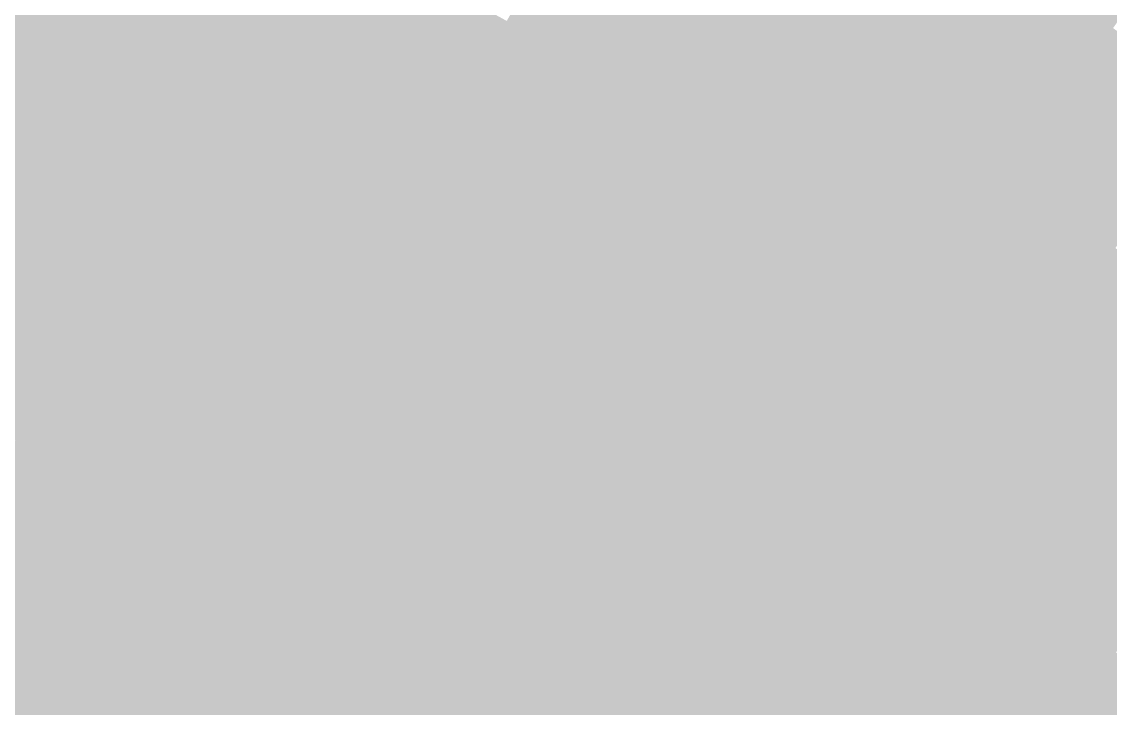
# Model space of a CAD drawing. Header units: inches. Extents: x -266 to 784, y -170 to 213.
# Drawn here: x 57.28 to 88.02, y 105.87 to 125.27 of the extents above; entities that cross this region are included whole.
import ezdxf

# ---------------------------------------------------------------- set-up
doc = ezdxf.new("R2010")
doc.units = ezdxf.units.IN
doc.header["$MEASUREMENT"] = 0

msp = doc.modelspace()

# ---------------------------------------------------------------- linework, layer by layer
at = {"color": 37, "true_color": 0x656532}
msp.add_solid([(71.963136, 127.032701), (72.456034, 127.902788), (75.059001, 125.228377), (75.573103, 126.086106)], dxfattribs=at)
at = {"color": 49, "true_color": 0x484423}
msp.add_solid([(85.002246, 127.214851), (85.557816, 128.04632), (88.098653, 125.090476), (88.674461, 125.908061)], dxfattribs=at)
at = {"color": 67, "true_color": 0x74763b}
msp.add_solid([(63.844809, 126.837851), (64.29442, 127.731075), (66.938337, 125.23282), (67.409733, 126.114741)], dxfattribs=at)
at = {"color": 59, "true_color": 0x5d5b2e}
msp.add_solid([(76.087206, 126.943834), (76.601309, 127.801563), (79.179648, 125.038328), (79.714645, 125.883181)], dxfattribs=at)
at = {"color": 59, "true_color": 0x54522a}
msp.add_solid([(80.249643, 126.728035), (80.784641, 127.572888), (83.335535, 124.720442), (83.891105, 125.551911)], dxfattribs=at)
at = {"color": 57, "true_color": 0x7b7f3f}
msp.add_solid([(59.857713, 126.558501), (60.285268, 127.46249), (62.945586, 125.051402), (63.395197, 125.944626)], dxfattribs=at)
at = {"color": 57, "true_color": 0x828843}
msp.add_solid([(55.923301, 126.160946), (56.328543, 127.075156), (59.002603, 124.750522), (59.430158, 125.654512)], dxfattribs=at)
at = {"color": 67, "true_color": 0x717239}
msp.add_solid([(67.409733, 126.114741), (67.88113, 126.996662), (70.484441, 124.42244), (70.97734, 125.292527)], dxfattribs=at)
at = {"color": 47, "true_color": 0x6a6934}
msp.add_solid([(71.470238, 126.162614), (71.963136, 127.032701), (74.544898, 124.370648), (75.059001, 125.228377)], dxfattribs=at)
at = {"color": 59, "true_color": 0x615f30}
msp.add_solid([(75.573103, 126.086106), (76.087206, 126.943834), (78.64465, 124.193474), (79.179648, 125.038328)], dxfattribs=at)
at = {"color": 59, "true_color": 0x4c4825}
for points in [[(84.446675, 126.383381), (85.002246, 127.214851), (87.522845, 124.272892), (88.098653, 125.090476)], [(87.522845, 124.272892), (88.098653, 125.090476), (90.546294, 122.087545), (91.141994, 122.890752)]]:
    msp.add_solid(points, dxfattribs=at)
at = {"color": 57, "true_color": 0x787b3d}
msp.add_solid([(63.395197, 125.944626), (63.844809, 126.837851), (66.46694, 124.350898), (66.938337, 125.23282)], dxfattribs=at)
at = {"color": 59, "true_color": 0x59562c}
msp.add_solid([(79.714645, 125.883181), (80.249643, 126.728035), (82.779965, 123.888972), (83.335535, 124.720442)], dxfattribs=at)
at = {"color": 57, "true_color": 0x7f8341}
msp.add_solid([(59.430158, 125.654512), (59.857713, 126.558501), (62.495975, 124.158178), (62.945586, 125.051402)], dxfattribs=at)
at = {"color": 59, "true_color": 0x504d28}
msp.add_solid([(83.891105, 125.551911), (84.446675, 126.383381), (86.947037, 123.455307), (87.522845, 124.272892)], dxfattribs=at)
at = {"color": 65, "true_color": 0x868c45}
msp.add_solid([(55.51806, 125.246737), (55.923301, 126.160946), (58.575048, 123.846533), (59.002603, 124.750522)], dxfattribs=at)
at = {"color": 47, "true_color": 0x76763b}
for points in [[(66.938337, 125.23282), (67.409733, 126.114741), (69.991543, 123.552353), (70.484441, 124.42244)], [(69.991543, 123.552353), (70.484441, 124.42244), (73.00259, 121.797463), (73.516692, 122.655191)]]:
    msp.add_solid(points, dxfattribs=at)
at = {"color": 47, "true_color": 0x6e6d36}
msp.add_solid([(70.97734, 125.292527), (71.470238, 126.162614), (74.030795, 123.51292), (74.544898, 124.370648)], dxfattribs=at)
at = {"color": 37, "true_color": 0x656332}
msp.add_solid([(75.059001, 125.228377), (75.573103, 126.086106), (78.109653, 123.348621), (78.64465, 124.193474)], dxfattribs=at)
at = {"color": 57, "true_color": 0x7c7f3f}
msp.add_solid([(62.945586, 125.051402), (63.395197, 125.944626), (65.995543, 123.468977), (66.46694, 124.350898)], dxfattribs=at)
at = {"color": 59, "true_color": 0x5d5a2e}
msp.add_solid([(79.179648, 125.038328), (79.714645, 125.883181), (82.224394, 123.057503), (82.779965, 123.888972)], dxfattribs=at)
at = {"color": 57, "true_color": 0x838843}
msp.add_solid([(59.002603, 124.750522), (59.430158, 125.654512), (62.046363, 123.264954), (62.495975, 124.158178)], dxfattribs=at)
at = {"color": 59, "true_color": 0x54512a}
msp.add_solid([(83.335535, 124.720442), (83.891105, 125.551911), (86.371229, 122.637722), (86.947037, 123.455307)], dxfattribs=at)
at = {"color": 65, "true_color": 0x8a9048}
msp.add_solid([(55.112819, 124.332527), (55.51806, 125.246737), (58.147493, 122.942544), (58.575048, 123.846533)], dxfattribs=at)
at = {"color": 57, "true_color": 0x7a7b3d}
msp.add_solid([(66.46694, 124.350898), (66.938337, 125.23282), (69.498645, 122.682266), (69.991543, 123.552353)], dxfattribs=at)
at = {"color": 47, "true_color": 0x727139}
msp.add_solid([(70.484441, 124.42244), (70.97734, 125.292527), (73.516692, 122.655191), (74.030795, 123.51292)], dxfattribs=at)
at = {"color": 47, "true_color": 0x6a6834}
msp.add_solid([(74.544898, 124.370648), (75.059001, 125.228377), (77.574655, 122.503767), (78.109653, 123.348621)], dxfattribs=at)
at = {"color": 57, "true_color": 0x818341}
msp.add_solid([(62.495975, 124.158178), (62.945586, 125.051402), (65.524146, 122.587056), (65.995543, 123.468977)], dxfattribs=at)
at = {"color": 59, "true_color": 0x615e30}
msp.add_solid([(78.64465, 124.193474), (79.179648, 125.038328), (81.668824, 122.226033), (82.224394, 123.057503)], dxfattribs=at)
at = {"color": 65, "true_color": 0x878c45}
msp.add_solid([(58.575048, 123.846533), (59.002603, 124.750522), (61.596752, 122.371729), (62.046363, 123.264954)], dxfattribs=at)
at = {"color": 59, "true_color": 0x59552c}
msp.add_solid([(82.779965, 123.888972), (83.335535, 124.720442), (85.795421, 121.820137), (86.371229, 122.637722)], dxfattribs=at)
at = {"color": 65, "true_color": 0x8e944a}
msp.add_solid([(54.707577, 123.418317), (55.112819, 124.332527), (57.719938, 122.038555), (58.147493, 122.942544)], dxfattribs=at)
at = {"color": 57, "true_color": 0x7e7f3f}
msp.add_solid([(65.995543, 123.468977), (66.46694, 124.350898), (69.005747, 121.812179), (69.498645, 122.682266)], dxfattribs=at)
at = {"color": 47, "true_color": 0x6e6c36}
msp.add_solid([(74.030795, 123.51292), (74.544898, 124.370648), (77.039657, 121.658913), (77.574655, 122.503767)], dxfattribs=at)
at = {"color": 37, "true_color": 0x656232}
msp.add_solid([(78.109653, 123.348621), (78.64465, 124.193474), (81.113254, 121.394563), (81.668824, 122.226033)], dxfattribs=at)
at = {"color": 59, "true_color": 0x504c28}
msp.add_solid([(86.947037, 123.455307), (87.522845, 124.272892), (89.950595, 121.284337), (90.546294, 122.087545)], dxfattribs=at)
at = {"color": 57, "true_color": 0x858843}
msp.add_solid([(62.046363, 123.264954), (62.495975, 124.158178), (65.05275, 121.705134), (65.524146, 122.587056)], dxfattribs=at)
at = {"color": 59, "true_color": 0x5d592e}
msp.add_solid([(82.224394, 123.057503), (82.779965, 123.888972), (85.219612, 121.002552), (85.795421, 121.820137)], dxfattribs=at)
at = {"color": 65, "true_color": 0x8c9048}
msp.add_solid([(58.147493, 122.942544), (58.575048, 123.846533), (61.147141, 121.478505), (61.596752, 122.371729)], dxfattribs=at)
at = {"color": 55, "true_color": 0x92994c}
msp.add_solid([(54.302336, 122.504107), (54.707577, 123.418317), (57.292383, 121.134565), (57.719938, 122.038555)], dxfattribs=at)
at = {"color": 65, "true_color": 0x898c45}
msp.add_solid([(61.596752, 122.371729), (62.046363, 123.264954), (64.581353, 120.823213), (65.05275, 121.705134)], dxfattribs=at)
at = {"color": 57, "true_color": 0x828341}
msp.add_solid([(65.524146, 122.587056), (65.995543, 123.468977), (68.512849, 120.942092), (69.005747, 121.812179)], dxfattribs=at)
at = {"color": 57, "true_color": 0x7b7a3d}
msp.add_solid([(69.498645, 122.682266), (69.991543, 123.552353), (72.488487, 120.939734), (73.00259, 121.797463)], dxfattribs=at)
at = {"color": 47, "true_color": 0x727039}
msp.add_solid([(73.516692, 122.655191), (74.030795, 123.51292), (76.50466, 120.81406), (77.039657, 121.658913)], dxfattribs=at)
at = {"color": 37, "true_color": 0x6a6634}
msp.add_solid([(77.574655, 122.503767), (78.109653, 123.348621), (80.557684, 120.563094), (81.113254, 121.394563)], dxfattribs=at)
at = {"color": 59, "true_color": 0x54502a}
msp.add_solid([(86.371229, 122.637722), (86.947037, 123.455307), (89.354896, 120.48113), (89.950595, 121.284337)], dxfattribs=at)
at = {"color": 59, "true_color": 0x615d30}
msp.add_solid([(81.668824, 122.226033), (82.224394, 123.057503), (84.643804, 120.184968), (85.219612, 121.002552)], dxfattribs=at)
at = {"color": 55, "true_color": 0x90944a}
msp.add_solid([(57.719938, 122.038555), (58.147493, 122.942544), (60.69753, 120.585281), (61.147141, 121.478505)], dxfattribs=at)
at = {"color": 57, "true_color": 0x7f7e3f}
msp.add_solid([(69.005747, 121.812179), (69.498645, 122.682266), (71.974384, 120.082005), (72.488487, 120.939734)], dxfattribs=at)
at = {"color": 47, "true_color": 0x76743b}
msp.add_solid([(73.00259, 121.797463), (73.516692, 122.655191), (75.969662, 119.969206), (76.50466, 120.81406)], dxfattribs=at)
at = {"color": 55, "true_color": 0x969d4e}
msp.add_solid([(53.897095, 121.589898), (54.302336, 122.504107), (56.864827, 120.230576), (57.292383, 121.134565)], dxfattribs=at)
at = {"color": 65, "true_color": 0x8d9048}
msp.add_solid([(61.147141, 121.478505), (61.596752, 122.371729), (64.109956, 119.941292), (64.581353, 120.823213)], dxfattribs=at)
at = {"color": 57, "true_color": 0x868843}
msp.add_solid([(65.05275, 121.705134), (65.524146, 122.587056), (68.019951, 120.072005), (68.512849, 120.942092)], dxfattribs=at)
at = {"color": 47, "true_color": 0x6e6a36}
msp.add_solid([(77.039657, 121.658913), (77.574655, 122.503767), (80.002114, 119.731624), (80.557684, 120.563094)], dxfattribs=at)
at = {"color": 59, "true_color": 0x59542c}
msp.add_solid([(85.795421, 121.820137), (86.371229, 122.637722), (88.759196, 119.677922), (89.354896, 120.48113)], dxfattribs=at)
at = {"color": 55, "true_color": 0x94994c}
msp.add_solid([(57.292383, 121.134565), (57.719938, 122.038555), (60.247918, 119.692056), (60.69753, 120.585281)], dxfattribs=at)
at = {"color": 37, "true_color": 0x656132}
msp.add_solid([(81.113254, 121.394563), (81.668824, 122.226033), (84.067996, 119.367383), (84.643804, 120.184968)], dxfattribs=at)
at = {"color": 57, "true_color": 0x838241}
msp.add_solid([(68.512849, 120.942092), (69.005747, 121.812179), (71.460281, 119.224277), (71.974384, 120.082005)], dxfattribs=at)
at = {"color": 57, "true_color": 0x7b783d}
msp.add_solid([(72.488487, 120.939734), (73.00259, 121.797463), (75.434664, 119.124353), (75.969662, 119.969206)], dxfattribs=at)
at = {"color": 59, "true_color": 0x5d582e}
msp.add_solid([(85.219612, 121.002552), (85.795421, 121.820137), (88.163497, 118.874715), (88.759196, 119.677922)], dxfattribs=at)
at = {"color": 55, "true_color": 0x91944a}
msp.add_solid([(60.69753, 120.585281), (61.147141, 121.478505), (63.638559, 119.059371), (64.109956, 119.941292)], dxfattribs=at)
at = {"color": 65, "true_color": 0x8b8c45}
msp.add_solid([(64.581353, 120.823213), (65.05275, 121.705134), (67.527052, 119.201918), (68.019951, 120.072005)], dxfattribs=at)
at = {"color": 47, "true_color": 0x726f39}
msp.add_solid([(76.50466, 120.81406), (77.039657, 121.658913), (79.446543, 118.900155), (80.002114, 119.731624)], dxfattribs=at)
at = {"color": 55, "true_color": 0x989d4e}
msp.add_solid([(56.864827, 120.230576), (57.292383, 121.134565), (59.798307, 118.798832), (60.247918, 119.692056)], dxfattribs=at)
at = {"color": 37, "true_color": 0x6a6534}
msp.add_solid([(80.557684, 120.563094), (81.113254, 121.394563), (83.492188, 118.549798), (84.067996, 119.367383)], dxfattribs=at)
at = {"color": 55, "true_color": 0x8f9048}
msp.add_solid([(64.109956, 119.941292), (64.581353, 120.823213), (67.034154, 118.331831), (67.527052, 119.201918)], dxfattribs=at)
at = {"color": 57, "true_color": 0x888643}
msp.add_solid([(68.019951, 120.072005), (68.512849, 120.942092), (70.946179, 118.366548), (71.460281, 119.224277)], dxfattribs=at)
at = {"color": 57, "true_color": 0x7f7c3f}
msp.add_solid([(71.974384, 120.082005), (72.488487, 120.939734), (74.899667, 118.279499), (75.434664, 119.124353)], dxfattribs=at)
at = {"color": 47, "true_color": 0x76733b}
msp.add_solid([(75.969662, 119.969206), (76.50466, 120.81406), (78.890973, 118.068685), (79.446543, 118.900155)], dxfattribs=at)
at = {"color": 59, "true_color": 0x615c30}
msp.add_solid([(84.643804, 120.184968), (85.219612, 121.002552), (87.567798, 118.071507), (88.163497, 118.874715)], dxfattribs=at)
at = {"color": 55, "true_color": 0x96994c}
msp.add_solid([(60.247918, 119.692056), (60.69753, 120.585281), (63.167163, 118.177449), (63.638559, 119.059371)], dxfattribs=at)
at = {"color": 47, "true_color": 0x6e6936}
msp.add_solid([(80.002114, 119.731624), (80.557684, 120.563094), (82.91638, 117.732213), (83.492188, 118.549798)], dxfattribs=at)
at = {"color": 55, "true_color": 0x9ca150}
msp.add_solid([(56.437272, 119.326587), (56.864827, 120.230576), (59.348696, 117.905608), (59.798307, 118.798832)], dxfattribs=at)
at = {"color": 37, "true_color": 0x656032}
msp.add_solid([(84.067996, 119.367383), (84.643804, 120.184968), (86.972098, 117.2683), (87.567798, 118.071507)], dxfattribs=at)
at = {"color": 55, "true_color": 0x93944a}
msp.add_solid([(63.638559, 119.059371), (64.109956, 119.941292), (66.541256, 117.461744), (67.034154, 118.331831)], dxfattribs=at)
at = {"color": 45, "true_color": 0x8c8b45}
msp.add_solid([(67.527052, 119.201918), (68.019951, 120.072005), (70.432076, 117.50882), (70.946179, 118.366548)], dxfattribs=at)
at = {"color": 57, "true_color": 0x838141}
msp.add_solid([(71.460281, 119.224277), (71.974384, 120.082005), (74.364669, 117.434646), (74.899667, 118.279499)], dxfattribs=at)
at = {"color": 47, "true_color": 0x7b773d}
msp.add_solid([(75.434664, 119.124353), (75.969662, 119.969206), (78.335403, 117.237215), (78.890973, 118.068685)], dxfattribs=at)
at = {"color": 55, "true_color": 0x9a9d4e}
msp.add_solid([(59.798307, 118.798832), (60.247918, 119.692056), (62.695766, 117.295528), (63.167163, 118.177449)], dxfattribs=at)
at = {"color": 47, "true_color": 0x726d39}
msp.add_solid([(79.446543, 118.900155), (80.002114, 119.731624), (82.340571, 116.914628), (82.91638, 117.732213)], dxfattribs=at)
at = {"color": 55, "true_color": 0xa0a552}
msp.add_solid([(56.009717, 118.422597), (56.437272, 119.326587), (58.899084, 117.012383), (59.348696, 117.905608)], dxfattribs=at)
at = {"color": 37, "true_color": 0x6a6434}
msp.add_solid([(83.492188, 118.549798), (84.067996, 119.367383), (86.376399, 116.465092), (86.972098, 117.2683)], dxfattribs=at)
at = {"color": 55, "true_color": 0x97994c}
msp.add_solid([(63.167163, 118.177449), (63.638559, 119.059371), (66.048358, 116.591657), (66.541256, 117.461744)], dxfattribs=at)
at = {"color": 45, "true_color": 0x908f48}
msp.add_solid([(67.034154, 118.331831), (67.527052, 119.201918), (69.917973, 116.651091), (70.432076, 117.50882)], dxfattribs=at)
at = {"color": 57, "true_color": 0x888543}
msp.add_solid([(70.946179, 118.366548), (71.460281, 119.224277), (73.829672, 116.589792), (74.364669, 117.434646)], dxfattribs=at)
at = {"color": 57, "true_color": 0x7f7b3f}
msp.add_solid([(74.899667, 118.279499), (75.434664, 119.124353), (77.779833, 116.405746), (78.335403, 117.237215)], dxfattribs=at)
at = {"color": 55, "true_color": 0x9ea150}
msp.add_solid([(59.348696, 117.905608), (59.798307, 118.798832), (62.224369, 116.413607), (62.695766, 117.295528)], dxfattribs=at)
at = {"color": 47, "true_color": 0x76713b}
msp.add_solid([(78.890973, 118.068685), (79.446543, 118.900155), (81.764763, 116.097043), (82.340571, 116.914628)], dxfattribs=at)
at = {"color": 59, "true_color": 0x615b30}
msp.add_solid([(87.567798, 118.071507), (88.163497, 118.874715), (90.439044, 115.886925), (91.054275, 116.675271)], dxfattribs=at)
at = {"color": 55, "true_color": 0xa4aa54}
msp.add_solid([(55.582162, 117.518608), (56.009717, 118.422597), (58.449473, 116.119159), (58.899084, 117.012383)], dxfattribs=at)
at = {"color": 45, "true_color": 0x8c8945}
msp.add_solid([(70.432076, 117.50882), (70.946179, 118.366548), (73.294674, 115.744938), (73.829672, 116.589792)], dxfattribs=at)
at = {"color": 47, "true_color": 0x6e6836}
msp.add_solid([(82.91638, 117.732213), (83.492188, 118.549798), (85.7807, 115.661885), (86.376399, 116.465092)], dxfattribs=at)
at = {"color": 55, "true_color": 0x9c9d4e}
msp.add_solid([(62.695766, 117.295528), (63.167163, 118.177449), (65.55546, 115.72157), (66.048358, 116.591657)], dxfattribs=at)
at = {"color": 55, "true_color": 0x94934a}
msp.add_solid([(66.541256, 117.461744), (67.034154, 118.331831), (69.40387, 115.793362), (69.917973, 116.651091)], dxfattribs=at)
at = {"color": 57, "true_color": 0x837f41}
msp.add_solid([(74.364669, 117.434646), (74.899667, 118.279499), (77.224262, 115.574276), (77.779833, 116.405746)], dxfattribs=at)
at = {"color": 47, "true_color": 0x7b753d}
msp.add_solid([(78.335403, 117.237215), (78.890973, 118.068685), (81.188955, 115.279459), (81.764763, 116.097043)], dxfattribs=at)
at = {"color": 37, "true_color": 0x655f32}
msp.add_solid([(86.972098, 117.2683), (87.567798, 118.071507), (89.823812, 115.098578), (90.439044, 115.886925)], dxfattribs=at)
at = {"color": 55, "true_color": 0xa2a552}
msp.add_solid([(58.899084, 117.012383), (59.348696, 117.905608), (61.752973, 115.531686), (62.224369, 116.413607)], dxfattribs=at)
at = {"color": 47, "true_color": 0x726c39}
msp.add_solid([(82.340571, 116.914628), (82.91638, 117.732213), (85.185001, 114.858677), (85.7807, 115.661885)], dxfattribs=at)
at = {"color": 55, "true_color": 0xa8ae56}
msp.add_solid([(55.154607, 116.614619), (55.582162, 117.518608), (57.999862, 115.225935), (58.449473, 116.119159)], dxfattribs=at)
at = {"color": 55, "true_color": 0x99974c}
msp.add_solid([(66.048358, 116.591657), (66.541256, 117.461744), (68.889768, 114.935634), (69.40387, 115.793362)], dxfattribs=at)
at = {"color": 45, "true_color": 0x908d48}
msp.add_solid([(69.917973, 116.651091), (70.432076, 117.50882), (72.759676, 114.900085), (73.294674, 115.744938)], dxfattribs=at)
at = {"color": 57, "true_color": 0x888343}
msp.add_solid([(73.829672, 116.589792), (74.364669, 117.434646), (76.668692, 114.742806), (77.224262, 115.574276)], dxfattribs=at)
at = {"color": 55, "true_color": 0xa0a150}
msp.add_solid([(62.224369, 116.413607), (62.695766, 117.295528), (65.062561, 114.851483), (65.55546, 115.72157)], dxfattribs=at)
at = {"color": 57, "true_color": 0x7f793f}
msp.add_solid([(77.779833, 116.405746), (78.335403, 117.237215), (80.613147, 114.461874), (81.188955, 115.279459)], dxfattribs=at)
at = {"color": 37, "true_color": 0x6a6334}
msp.add_solid([(86.376399, 116.465092), (86.972098, 117.2683), (89.208581, 114.310232), (89.823812, 115.098578)], dxfattribs=at)
at = {"color": 55, "true_color": 0xa6aa54}
msp.add_solid([(58.449473, 116.119159), (58.899084, 117.012383), (61.281576, 114.649764), (61.752973, 115.531686)], dxfattribs=at)
at = {"color": 47, "true_color": 0x76703b}
msp.add_solid([(81.764763, 116.097043), (82.340571, 116.914628), (84.589301, 114.055469), (85.185001, 114.858677)], dxfattribs=at)
at = {"color": 63, "true_color": 0xadb259}
msp.add_solid([(54.727052, 115.71063), (55.154607, 116.614619), (57.55025, 114.332711), (57.999862, 115.225935)], dxfattribs=at)
at = {"color": 55, "true_color": 0x9d9c4e}
msp.add_solid([(65.55546, 115.72157), (66.048358, 116.591657), (68.375665, 114.077905), (68.889768, 114.935634)], dxfattribs=at)
at = {"color": 55, "true_color": 0x94914a}
msp.add_solid([(69.40387, 115.793362), (69.917973, 116.651091), (72.224679, 114.055231), (72.759676, 114.900085)], dxfattribs=at)
at = {"color": 45, "true_color": 0x8c8745}
msp.add_solid([(73.294674, 115.744938), (73.829672, 116.589792), (76.113122, 113.911337), (76.668692, 114.742806)], dxfattribs=at)
at = {"color": 55, "true_color": 0xa4a552}
msp.add_solid([(61.752973, 115.531686), (62.224369, 116.413607), (64.569663, 113.981396), (65.062561, 114.851483)], dxfattribs=at)
at = {"color": 57, "true_color": 0x837e41}
msp.add_solid([(77.224262, 115.574276), (77.779833, 116.405746), (80.037339, 113.644289), (80.613147, 114.461874)], dxfattribs=at)
at = {"color": 37, "true_color": 0x6e6736}
msp.add_solid([(85.7807, 115.661885), (86.376399, 116.465092), (88.593349, 113.521886), (89.208581, 114.310232)], dxfattribs=at)
at = {"color": 55, "true_color": 0xabae56}
msp.add_solid([(57.999862, 115.225935), (58.449473, 116.119159), (60.810179, 113.767843), (61.281576, 114.649764)], dxfattribs=at)
at = {"color": 47, "true_color": 0x7b743d}
msp.add_solid([(81.188955, 115.279459), (81.764763, 116.097043), (83.993602, 113.252262), (84.589301, 114.055469)], dxfattribs=at)
at = {"color": 63, "true_color": 0xb1b65b}
msp.add_solid([(54.299497, 114.80664), (54.727052, 115.71063), (57.100639, 113.439486), (57.55025, 114.332711)], dxfattribs=at)
at = {"color": 55, "true_color": 0xa1a050}
msp.add_solid([(65.062561, 114.851483), (65.55546, 115.72157), (67.861562, 113.220177), (68.375665, 114.077905)], dxfattribs=at)
at = {"color": 55, "true_color": 0x99964c}
msp.add_solid([(68.889768, 114.935634), (69.40387, 115.793362), (71.689681, 113.210378), (72.224679, 114.055231)], dxfattribs=at)
at = {"color": 45, "true_color": 0x908c48}
msp.add_solid([(72.759676, 114.900085), (73.294674, 115.744938), (75.557552, 113.079867), (76.113122, 113.911337)], dxfattribs=at)
at = {"color": 57, "true_color": 0x888243}
msp.add_solid([(76.668692, 114.742806), (77.224262, 115.574276), (79.46153, 112.826704), (80.037339, 113.644289)], dxfattribs=at)
at = {"color": 47, "true_color": 0x726b39}
msp.add_solid([(85.185001, 114.858677), (85.7807, 115.661885), (87.978117, 112.733539), (88.593349, 113.521886)], dxfattribs=at)
at = {"color": 55, "true_color": 0xa8aa54}
msp.add_solid([(61.281576, 114.649764), (61.752973, 115.531686), (64.076765, 113.111309), (64.569663, 113.981396)], dxfattribs=at)
at = {"color": 57, "true_color": 0x7f783f}
msp.add_solid([(80.613147, 114.461874), (81.188955, 115.279459), (83.397903, 112.449054), (83.993602, 113.252262)], dxfattribs=at)
at = {"color": 63, "true_color": 0xafb259}
msp.add_solid([(57.55025, 114.332711), (57.999862, 115.225935), (60.338782, 112.885922), (60.810179, 113.767843)], dxfattribs=at)
at = {"color": 55, "true_color": 0xadae56}
msp.add_solid([(60.810179, 113.767843), (61.281576, 114.649764), (63.583867, 112.241222), (64.076765, 113.111309)], dxfattribs=at)
at = {"color": 55, "true_color": 0xa5a452}
msp.add_solid([(64.569663, 113.981396), (65.062561, 114.851483), (67.347459, 112.362448), (67.861562, 113.220177)], dxfattribs=at)
at = {"color": 55, "true_color": 0x9d9a4e}
msp.add_solid([(68.375665, 114.077905), (68.889768, 114.935634), (71.154683, 112.365524), (71.689681, 113.210378)], dxfattribs=at)
at = {"color": 55, "true_color": 0x94904a}
msp.add_solid([(72.224679, 114.055231), (72.759676, 114.900085), (75.001981, 112.248398), (75.557552, 113.079867)], dxfattribs=at)
at = {"color": 45, "true_color": 0x8c8645}
msp.add_solid([(76.113122, 113.911337), (76.668692, 114.742806), (78.885722, 112.009119), (79.46153, 112.826704)], dxfattribs=at)
at = {"color": 47, "true_color": 0x766f3b}
msp.add_solid([(84.589301, 114.055469), (85.185001, 114.858677), (87.362886, 111.945193), (87.978117, 112.733539)], dxfattribs=at)
at = {"color": 57, "true_color": 0x837c41}
msp.add_solid([(80.037339, 113.644289), (80.613147, 114.461874), (82.802203, 111.645847), (83.397903, 112.449054)], dxfattribs=at)
at = {"color": 63, "true_color": 0xb3b65b}
msp.add_solid([(57.100639, 113.439486), (57.55025, 114.332711), (59.867386, 112.004001), (60.338782, 112.885922)], dxfattribs=at)
at = {"color": 55, "true_color": 0xa19e50}
msp.add_solid([(67.861562, 113.220177), (68.375665, 114.077905), (70.619686, 111.520671), (71.154683, 112.365524)], dxfattribs=at)
at = {"color": 55, "true_color": 0x99944c}
msp.add_solid([(71.689681, 113.210378), (72.224679, 114.055231), (74.446411, 111.416928), (75.001981, 112.248398)], dxfattribs=at)
at = {"color": 47, "true_color": 0x7b733d}
msp.add_solid([(83.993602, 113.252262), (84.589301, 114.055469), (86.747654, 111.156846), (87.362886, 111.945193)], dxfattribs=at)
at = {"color": 63, "true_color": 0xb1b259}
msp.add_solid([(60.338782, 112.885922), (60.810179, 113.767843), (63.090969, 111.371135), (63.583867, 112.241222)], dxfattribs=at)
at = {"color": 55, "true_color": 0xaaa854}
msp.add_solid([(64.076765, 113.111309), (64.569663, 113.981396), (66.833357, 111.504719), (67.347459, 112.362448)], dxfattribs=at)
at = {"color": 45, "true_color": 0x908a48}
msp.add_solid([(75.557552, 113.079867), (76.113122, 113.911337), (78.309914, 111.191535), (78.885722, 112.009119)], dxfattribs=at)
at = {"color": 63, "true_color": 0xb7bb5d}
msp.add_solid([(56.651028, 112.546262), (57.100639, 113.439486), (59.395989, 111.122079), (59.867386, 112.004001)], dxfattribs=at)
at = {"color": 57, "true_color": 0x888043}
msp.add_solid([(79.46153, 112.826704), (80.037339, 113.644289), (82.206504, 110.842639), (82.802203, 111.645847)], dxfattribs=at)
at = {"color": 47, "true_color": 0x726939}
msp.add_solid([(87.978117, 112.733539), (88.593349, 113.521886), (90.71824, 110.540495), (91.352633, 111.313505)], dxfattribs=at)
at = {"color": 55, "true_color": 0xaead56}
msp.add_solid([(63.583867, 112.241222), (64.076765, 113.111309), (66.319254, 110.646991), (66.833357, 111.504719)], dxfattribs=at)
at = {"color": 55, "true_color": 0xa5a252}
msp.add_solid([(67.347459, 112.362448), (67.861562, 113.220177), (70.084688, 110.675817), (70.619686, 111.520671)], dxfattribs=at)
at = {"color": 55, "true_color": 0x9d984e}
msp.add_solid([(71.154683, 112.365524), (71.689681, 113.210378), (73.890841, 110.585458), (74.446411, 111.416928)], dxfattribs=at)
at = {"color": 47, "true_color": 0x7f773f}
msp.add_solid([(83.397903, 112.449054), (83.993602, 113.252262), (86.132423, 110.3685), (86.747654, 111.156846)], dxfattribs=at)
at = {"color": 63, "true_color": 0xb5b65b}
msp.add_solid([(59.867386, 112.004001), (60.338782, 112.885922), (62.59807, 110.501048), (63.090969, 111.371135)], dxfattribs=at)
at = {"color": 45, "true_color": 0x948e4a}
msp.add_solid([(75.001981, 112.248398), (75.557552, 113.079867), (77.734106, 110.37395), (78.309914, 111.191535)], dxfattribs=at)
at = {"color": 45, "true_color": 0x8c8445}
msp.add_solid([(78.885722, 112.009119), (79.46153, 112.826704), (81.610805, 110.039432), (82.206504, 110.842639)], dxfattribs=at)
at = {"color": 63, "true_color": 0xbbbf5f}
msp.add_solid([(56.201416, 111.653038), (56.651028, 112.546262), (58.924592, 110.240158), (59.395989, 111.122079)], dxfattribs=at)
at = {"color": 47, "true_color": 0x766d3b}
msp.add_solid([(87.362886, 111.945193), (87.978117, 112.733539), (90.083846, 109.767484), (90.71824, 110.540495)], dxfattribs=at)
at = {"color": 43, "true_color": 0xb2b159}
msp.add_solid([(63.090969, 111.371135), (63.583867, 112.241222), (65.805151, 109.789262), (66.319254, 110.646991)], dxfattribs=at)
at = {"color": 55, "true_color": 0xaaa654}
msp.add_solid([(66.833357, 111.504719), (67.347459, 112.362448), (69.549691, 109.830963), (70.084688, 110.675817)], dxfattribs=at)
at = {"color": 55, "true_color": 0xa19c50}
msp.add_solid([(70.619686, 111.520671), (71.154683, 112.365524), (73.335271, 109.753989), (73.890841, 110.585458)], dxfattribs=at)
at = {"color": 55, "true_color": 0x99924c}
msp.add_solid([(74.446411, 111.416928), (75.001981, 112.248398), (77.158298, 109.556365), (77.734106, 110.37395)], dxfattribs=at)
at = {"color": 57, "true_color": 0x837a41}
msp.add_solid([(82.802203, 111.645847), (83.397903, 112.449054), (85.517191, 109.580153), (86.132423, 110.3685)], dxfattribs=at)
at = {"color": 63, "true_color": 0xb9bb5d}
msp.add_solid([(59.395989, 111.122079), (59.867386, 112.004001), (62.105172, 109.630961), (62.59807, 110.501048)], dxfattribs=at)
at = {"color": 45, "true_color": 0x908848}
msp.add_solid([(78.309914, 111.191535), (78.885722, 112.009119), (81.015105, 109.236224), (81.610805, 110.039432)], dxfattribs=at)
at = {"color": 47, "true_color": 0x7b713d}
msp.add_solid([(86.747654, 111.156846), (87.362886, 111.945193), (89.449453, 108.994474), (90.083846, 109.767484)], dxfattribs=at)
at = {"color": 53, "true_color": 0xbfc361}
msp.add_solid([(55.751805, 110.759813), (56.201416, 111.653038), (58.453195, 109.358237), (58.924592, 110.240158)], dxfattribs=at)
at = {"color": 57, "true_color": 0x887e43}
msp.add_solid([(82.206504, 110.842639), (82.802203, 111.645847), (84.90196, 108.791807), (85.517191, 109.580153)], dxfattribs=at)
at = {"color": 43, "true_color": 0xb6b55b}
msp.add_solid([(62.59807, 110.501048), (63.090969, 111.371135), (65.291049, 108.931533), (65.805151, 109.789262)], dxfattribs=at)
at = {"color": 55, "true_color": 0xaeab56}
msp.add_solid([(66.319254, 110.646991), (66.833357, 111.504719), (69.014693, 108.98611), (69.549691, 109.830963)], dxfattribs=at)
at = {"color": 55, "true_color": 0xa5a052}
msp.add_solid([(70.084688, 110.675817), (70.619686, 111.520671), (72.779701, 108.922519), (73.335271, 109.753989)], dxfattribs=at)
at = {"color": 55, "true_color": 0x9d964e}
msp.add_solid([(73.890841, 110.585458), (74.446411, 111.416928), (76.582489, 108.73878), (77.158298, 109.556365)], dxfattribs=at)
at = {"color": 63, "true_color": 0xbebf5f}
msp.add_solid([(58.924592, 110.240158), (59.395989, 111.122079), (61.612274, 108.760874), (62.105172, 109.630961)], dxfattribs=at)
at = {"color": 45, "true_color": 0x948c4a}
msp.add_solid([(77.734106, 110.37395), (78.309914, 111.191535), (80.419406, 108.433017), (81.015105, 109.236224)], dxfattribs=at)
at = {"color": 47, "true_color": 0x7f753f}
msp.add_solid([(86.132423, 110.3685), (86.747654, 111.156846), (88.81506, 108.221463), (89.449453, 108.994474)], dxfattribs=at)
at = {"color": 53, "true_color": 0xc4c863}
msp.add_solid([(55.302194, 109.866589), (55.751805, 110.759813), (57.981799, 108.476316), (58.453195, 109.358237)], dxfattribs=at)
at = {"color": 55, "true_color": 0xaaa454}
msp.add_solid([(69.549691, 109.830963), (70.084688, 110.675817), (72.22413, 108.09105), (72.779701, 108.922519)], dxfattribs=at)
at = {"color": 57, "true_color": 0x8c8245}
msp.add_solid([(81.610805, 110.039432), (82.206504, 110.842639), (84.286728, 108.003461), (84.90196, 108.791807)], dxfattribs=at)
at = {"color": 43, "true_color": 0xbbb95d}
msp.add_solid([(62.105172, 109.630961), (62.59807, 110.501048), (64.776946, 108.073805), (65.291049, 108.931533)], dxfattribs=at)
at = {"color": 43, "true_color": 0xb2af59}
msp.add_solid([(65.805151, 109.789262), (66.319254, 110.646991), (68.479695, 108.141256), (69.014693, 108.98611)], dxfattribs=at)
at = {"color": 55, "true_color": 0xa19a50}
msp.add_solid([(73.335271, 109.753989), (73.890841, 110.585458), (76.006681, 107.921195), (76.582489, 108.73878)], dxfattribs=at)
at = {"color": 55, "true_color": 0x99904c}
msp.add_solid([(77.158298, 109.556365), (77.734106, 110.37395), (79.823707, 107.629809), (80.419406, 108.433017)], dxfattribs=at)
at = {"color": 57, "true_color": 0x837941}
msp.add_solid([(85.517191, 109.580153), (86.132423, 110.3685), (88.180667, 107.448453), (88.81506, 108.221463)], dxfattribs=at)
at = {"color": 53, "true_color": 0xc2c361}
msp.add_solid([(58.453195, 109.358237), (58.924592, 110.240158), (61.119376, 107.890787), (61.612274, 108.760874)], dxfattribs=at)
at = {"color": 45, "true_color": 0x908648}
msp.add_solid([(81.015105, 109.236224), (81.610805, 110.039432), (83.671496, 107.215114), (84.286728, 108.003461)], dxfattribs=at)
at = {"color": 53, "true_color": 0xc8cc65}
msp.add_solid([(54.852582, 108.973365), (55.302194, 109.866589), (57.510402, 107.594394), (57.981799, 108.476316)], dxfattribs=at)
at = {"color": 43, "true_color": 0xb6b35b}
msp.add_solid([(65.291049, 108.931533), (65.805151, 109.789262), (67.944698, 107.296403), (68.479695, 108.141256)], dxfattribs=at)
at = {"color": 55, "true_color": 0xaea856}
msp.add_solid([(69.014693, 108.98611), (69.549691, 109.830963), (71.66856, 107.25958), (72.22413, 108.09105)], dxfattribs=at)
at = {"color": 55, "true_color": 0xa59e52}
msp.add_solid([(72.779701, 108.922519), (73.335271, 109.753989), (75.430873, 107.103611), (76.006681, 107.921195)], dxfattribs=at)
at = {"color": 43, "true_color": 0xbfbe5f}
msp.add_solid([(61.612274, 108.760874), (62.105172, 109.630961), (64.262843, 107.216076), (64.776946, 108.073805)], dxfattribs=at)
at = {"color": 55, "true_color": 0x9d944e}
msp.add_solid([(76.582489, 108.73878), (77.158298, 109.556365), (79.228008, 106.826602), (79.823707, 107.629809)], dxfattribs=at)
at = {"color": 57, "true_color": 0x887d43}
msp.add_solid([(84.90196, 108.791807), (85.517191, 109.580153), (87.546273, 106.675443), (88.180667, 107.448453)], dxfattribs=at)
at = {"color": 53, "true_color": 0xc6c863}
msp.add_solid([(57.981799, 108.476316), (58.453195, 109.358237), (60.626478, 107.0207), (61.119376, 107.890787)], dxfattribs=at)
at = {"color": 45, "true_color": 0x948a4a}
msp.add_solid([(80.419406, 108.433017), (81.015105, 109.236224), (83.056265, 106.426768), (83.671496, 107.215114)], dxfattribs=at)
at = {"color": 53, "true_color": 0xccd068}
msp.add_solid([(54.402971, 108.08014), (54.852582, 108.973365), (57.039005, 106.712473), (57.510402, 107.594394)], dxfattribs=at)
at = {"color": 43, "true_color": 0xbbb75d}
msp.add_solid([(64.776946, 108.073805), (65.291049, 108.931533), (67.4097, 106.451549), (67.944698, 107.296403)], dxfattribs=at)
at = {"color": 43, "true_color": 0xb2ad59}
msp.add_solid([(68.479695, 108.141256), (69.014693, 108.98611), (71.11299, 106.42811), (71.66856, 107.25958)], dxfattribs=at)
at = {"color": 55, "true_color": 0xaaa254}
msp.add_solid([(72.22413, 108.09105), (72.779701, 108.922519), (74.855065, 106.286026), (75.430873, 107.103611)], dxfattribs=at)
at = {"color": 53, "true_color": 0xc3c261}
msp.add_solid([(61.119376, 107.890787), (61.612274, 108.760874), (63.74874, 106.358348), (64.262843, 107.216076)], dxfattribs=at)
at = {"color": 55, "true_color": 0xa19850}
msp.add_solid([(76.006681, 107.921195), (76.582489, 108.73878), (78.632308, 106.023394), (79.228008, 106.826602)], dxfattribs=at)
at = {"color": 57, "true_color": 0x8c8145}
msp.add_solid([(84.286728, 108.003461), (84.90196, 108.791807), (86.91188, 105.902432), (87.546273, 106.675443)], dxfattribs=at)
at = {"color": 53, "true_color": 0xcacc65}
msp.add_solid([(57.510402, 107.594394), (57.981799, 108.476316), (60.133579, 106.150613), (60.626478, 107.0207)], dxfattribs=at)
at = {"color": 45, "true_color": 0x998e4c}
msp.add_solid([(79.823707, 107.629809), (80.419406, 108.433017), (82.441033, 105.638421), (83.056265, 106.426768)], dxfattribs=at)
at = {"color": 53, "true_color": 0xc8c663}
msp.add_solid([(60.626478, 107.0207), (61.119376, 107.890787), (63.234638, 105.500619), (63.74874, 106.358348)], dxfattribs=at)
at = {"color": 43, "true_color": 0xbfbb5f}
msp.add_solid([(64.262843, 107.216076), (64.776946, 108.073805), (66.874702, 105.606696), (67.4097, 106.451549)], dxfattribs=at)
at = {"color": 43, "true_color": 0xb6b15b}
msp.add_solid([(67.944698, 107.296403), (68.479695, 108.141256), (70.55742, 105.596641), (71.11299, 106.42811)], dxfattribs=at)
at = {"color": 55, "true_color": 0xaea656}
msp.add_solid([(71.66856, 107.25958), (72.22413, 108.09105), (74.279257, 105.468441), (74.855065, 106.286026)], dxfattribs=at)
at = {"color": 55, "true_color": 0xa59c52}
msp.add_solid([(75.430873, 107.103611), (76.006681, 107.921195), (78.036609, 105.220187), (78.632308, 106.023394)], dxfattribs=at)
at = {"color": 45, "true_color": 0x908548}
msp.add_solid([(83.671496, 107.215114), (84.286728, 108.003461), (86.277487, 105.129422), (86.91188, 105.902432)], dxfattribs=at)
at = {"color": 53, "true_color": 0xced068}
msp.add_solid([(57.039005, 106.712473), (57.510402, 107.594394), (59.640681, 105.280526), (60.133579, 106.150613)], dxfattribs=at)
at = {"color": 55, "true_color": 0x9d924e}
msp.add_solid([(79.228008, 106.826602), (79.823707, 107.629809), (81.825802, 104.850075), (82.441033, 105.638421)], dxfattribs=at)
at = {"color": 43, "true_color": 0xbbb55d}
msp.add_solid([(67.4097, 106.451549), (67.944698, 107.296403), (70.001849, 104.765171), (70.55742, 105.596641)], dxfattribs=at)
at = {"color": 57, "true_color": 0x887b43}
msp.add_solid([(87.546273, 106.675443), (88.180667, 107.448453), (90.137852, 104.494821), (90.791025, 105.25203)], dxfattribs=at)
at = {"color": 53, "true_color": 0xccca65}
msp.add_solid([(60.133579, 106.150613), (60.626478, 107.0207), (62.720535, 104.64289), (63.234638, 105.500619)], dxfattribs=at)
at = {"color": 43, "true_color": 0xc3bf61}
msp.add_solid([(63.74874, 106.358348), (64.262843, 107.216076), (66.339705, 104.761842), (66.874702, 105.606696)], dxfattribs=at)
at = {"color": 43, "true_color": 0xb2aa59}
msp.add_solid([(71.11299, 106.42811), (71.66856, 107.25958), (73.703449, 104.650856), (74.279257, 105.468441)], dxfattribs=at)
at = {"color": 55, "true_color": 0xaaa054}
msp.add_solid([(74.855065, 106.286026), (75.430873, 107.103611), (77.44091, 104.416979), (78.036609, 105.220187)], dxfattribs=at)
at = {"color": 45, "true_color": 0x94894a}
msp.add_solid([(83.056265, 106.426768), (83.671496, 107.215114), (85.643093, 104.356411), (86.277487, 105.129422)], dxfattribs=at)
at = {"color": 53, "true_color": 0xd3d46a}
msp.add_solid([(56.567608, 105.830552), (57.039005, 106.712473), (59.147783, 104.410439), (59.640681, 105.280526)], dxfattribs=at)
at = {"color": 55, "true_color": 0xa19650}
msp.add_solid([(78.632308, 106.023394), (79.228008, 106.826602), (81.21057, 104.061728), (81.825802, 104.850075)], dxfattribs=at)
at = {"color": 57, "true_color": 0x8c7f45}
msp.add_solid([(86.91188, 105.902432), (87.546273, 106.675443), (89.484679, 103.737612), (90.137852, 104.494821)], dxfattribs=at)
at = {"color": 53, "true_color": 0xc8c463}
msp.add_solid([(63.234638, 105.500619), (63.74874, 106.358348), (65.804707, 103.916989), (66.339705, 104.761842)], dxfattribs=at)
at = {"color": 43, "true_color": 0xbfb95f}
msp.add_solid([(66.874702, 105.606696), (67.4097, 106.451549), (69.446279, 103.933702), (70.001849, 104.765171)], dxfattribs=at)
at = {"color": 43, "true_color": 0xb6af5b}
msp.add_solid([(70.55742, 105.596641), (71.11299, 106.42811), (73.12764, 103.833271), (73.703449, 104.650856)], dxfattribs=at)
at = {"color": 45, "true_color": 0x998d4c}
msp.add_solid([(82.441033, 105.638421), (83.056265, 106.426768), (85.0087, 103.583401), (85.643093, 104.356411)], dxfattribs=at)
at = {"color": 53, "true_color": 0xd0ce68}
msp.add_solid([(59.640681, 105.280526), (60.133579, 106.150613), (62.206432, 103.785162), (62.720535, 104.64289)], dxfattribs=at)
at = {"color": 55, "true_color": 0xaea456}
msp.add_solid([(74.279257, 105.468441), (74.855065, 106.286026), (76.84521, 103.613772), (77.44091, 104.416979)], dxfattribs=at)
at = {"color": 55, "true_color": 0xa59a52}
msp.add_solid([(78.036609, 105.220187), (78.632308, 106.023394), (80.595338, 103.273382), (81.21057, 104.061728)], dxfattribs=at)
at = {"color": 45, "true_color": 0x908348}
msp.add_solid([(86.277487, 105.129422), (86.91188, 105.902432), (88.831507, 102.980403), (89.484679, 103.737612)], dxfattribs=at)

doc.saveas('drawing.dxf')
